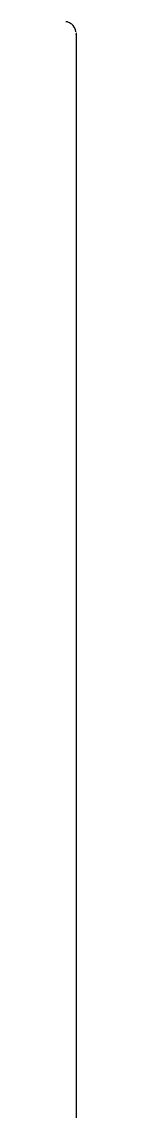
# Model space of a CAD drawing. Header units: centimetres. Extents: x 31 to 22766, y 238 to 3306.
# Drawn here: x 629.74 to 630.03, y 1592.41 to 1623.7 of the extents above; entities that cross this region are included whole.
import ezdxf
from ezdxf.xclip import XClip

# ---------------------------------------------------------------- set-up
doc = ezdxf.new("R2010")
doc.units = ezdxf.units.CM
doc.header["$XCLIPFRAME"] = 0

# ---------------------------------------------------------------- blocks, each defined once
blk = doc.blocks.new('fxaq 7.1 kw iç ünite')
at = {"color": 7, "linetype": 'Continuous', "true_color": 0xffffff}
for p, q in [((12701.093, 4088.788), (12701.1, 4088.812)), ((12701.1, 4088.812), (12701.104, 4088.836)), ((12701.104, 4088.836), (12701.108, 4088.859)), ((12701.106, 4088.85), (12701.108, 4088.857)), ((12701.108, 4088.857), (12701.109, 4088.865)), ((12701.108, 4088.861), (12701.109, 4088.861)), ((12701.109, 4088.865), (12701.109, 4088.866)), ((12701.109, 4088.864), (12701.109, 4088.865)), ((12701.109, 4088.865), (12701.109, 4088.865)), ((12701.109, 4088.865), (12701.109, 4088.865)), ((12701.109, 4088.865), (12701.109, 4088.865)), ((12701.109, 4088.865), (12701.109, 4088.865)), ((12701.109, 4088.865), (12701.109, 4088.865)), ((12701.109, 4088.865), (12701.109, 4088.865)), ((12701.109, 4088.863), (12701.109, 4088.864)), ((12701.109, 4088.864), (12701.109, 4088.864)), ((12701.109, 4088.863), (12701.109, 4088.863)), ((12701.109, 4088.862), (12701.109, 4088.863)), ((12701.109, 4088.861), (12701.109, 4088.862)), ((12700.732, 4088.579), (12598.076, 4088.579)), ((12700.76, 4088.581), (12700.732, 4088.579)), ((12700.792, 4088.579), (12700.732, 4088.579)), ((12700.819, 4088.58), (12700.891, 4088.596)), ((12700.891, 4088.596), (12700.952, 4088.627)), ((12700.952, 4088.627), (12701, 4088.664)), ((12701, 4088.664), (12701.037, 4088.701)), ((12701.037, 4088.701), (12701.064, 4088.733)), ((12701.064, 4088.733), (12701.082, 4088.762)), ((12701.082, 4088.762), (12701.093, 4088.788))]:
    blk.add_line(p, q, dxfattribs=at)
blk = doc.blocks.new('G$CCD2FF134')
at = {"rotation": 90}
blk.add_blockref('fxaq 7.1 kw iç ünite', (1011.579, -13349.434), dxfattribs=at)

msp = doc.modelspace()

# ---------------------------------------------------------------- block references
ref = msp.add_blockref('G$CCD2FF134', (3707.025, 2272.025))
XClip(ref).set_block_clipping_path([(-3470.0000000001, -1889.9999999982), (349.9999999999, 300.0000000019)])

doc.saveas('drawing.dxf')
